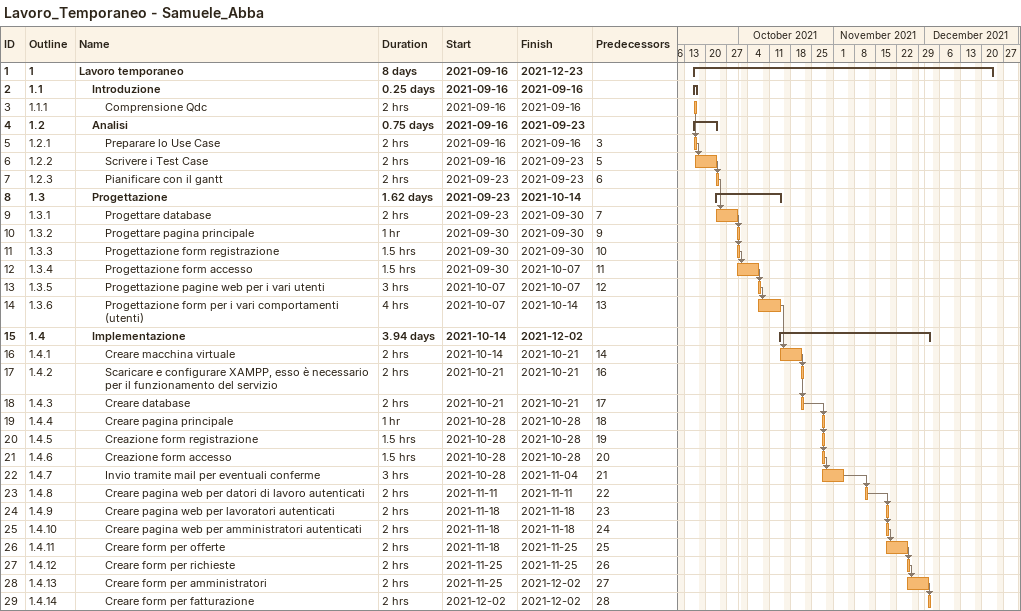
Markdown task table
Lavoro_Temporaneo - Samuele_Abba

| ID | WBS | Task | Duration | Start | Finish | Predecessors |
|---|---|---|---|---|---|---|
| 1 | 1 | **Lavoro temporaneo** | 8d | 2021-09-16 | 2021-12-23 |  |
| 2 | 1.1 | **Introduzione** | 0.25d | 2021-09-16 | 2021-09-16 |  |
| 3 | 1.1.1 | Comprensione Qdc | 2h | 2021-09-16 | 2021-09-16 |  |
| 4 | 1.2 | **Analisi** | 0.75d | 2021-09-16 | 2021-09-23 |  |
| 5 | 1.2.1 | Preparare lo Use Case | 2h | 2021-09-16 | 2021-09-16 | 3 |
| 6 | 1.2.2 | Scrivere i Test Case | 2h | 2021-09-16 | 2021-09-23 | 5 |
| 7 | 1.2.3 | Pianificare con il gantt | 2h | 2021-09-23 | 2021-09-23 | 6 |
| 8 | 1.3 | **Progettazione** | 1.62d | 2021-09-23 | 2021-10-14 |  |
| 9 | 1.3.1 | Progettare database | 2h | 2021-09-23 | 2021-09-30 | 7 |
| 10 | 1.3.2 | Progettare pagina principale | 1h | 2021-09-30 | 2021-09-30 | 9 |
| 11 | 1.3.3 | Progettazione form registrazione | 1.5h | 2021-09-30 | 2021-09-30 | 10 |
| 12 | 1.3.4 | Progettazione form accesso | 1.5h | 2021-09-30 | 2021-10-07 | 11 |
| 13 | 1.3.5 | Progettazione pagine web per i vari utenti | 3h | 2021-10-07 | 2021-10-07 | 12 |
| 14 | 1.3.6 | Progettazione form per i vari comportamenti (utenti) | 4h | 2021-10-07 | 2021-10-14 | 13 |
| 15 | 1.4 | **Implementazione** | 3.94d | 2021-10-14 | 2021-12-02 |  |
| 16 | 1.4.1 | Creare macchina virtuale | 2h | 2021-10-14 | 2021-10-21 | 14 |
| 17 | 1.4.2 | Scaricare e configurare XAMPP, esso è necessario per il funzionamento del servizio | 2h | 2021-10-21 | 2021-10-21 | 16 |
| 18 | 1.4.3 | Creare database | 2h | 2021-10-21 | 2021-10-21 | 17 |
| 19 | 1.4.4 | Creare pagina principale | 1h | 2021-10-28 | 2021-10-28 | 18 |
| 20 | 1.4.5 | Creazione form registrazione | 1.5h | 2021-10-28 | 2021-10-28 | 19 |
| 21 | 1.4.6 | Creazione form accesso | 1.5h | 2021-10-28 | 2021-10-28 | 20 |
| 22 | 1.4.7 | Invio tramite mail per eventuali conferme | 3h | 2021-10-28 | 2021-11-04 | 21 |
| 23 | 1.4.8 | Creare pagina web per datori di lavoro autenticati | 2h | 2021-11-11 | 2021-11-11 | 22 |
| 24 | 1.4.9 | Creare pagina web per lavoratori autenticati | 2h | 2021-11-18 | 2021-11-18 | 23 |
| 25 | 1.4.10 | Creare pagina web per amministratori autenticati | 2h | 2021-11-18 | 2021-11-18 | 24 |
| 26 | 1.4.11 | Creare form per offerte | 2h | 2021-11-18 | 2021-11-25 | 25 |
| 27 | 1.4.12 | Creare form per richieste | 2h | 2021-11-25 | 2021-11-25 | 26 |
| 28 | 1.4.13 | Creare form per amministratori | 2h | 2021-11-25 | 2021-12-02 | 27 |
| 29 | 1.4.14 | Creare form per fatturazione | 2h | 2021-12-02 | 2021-12-02 | 28 |
